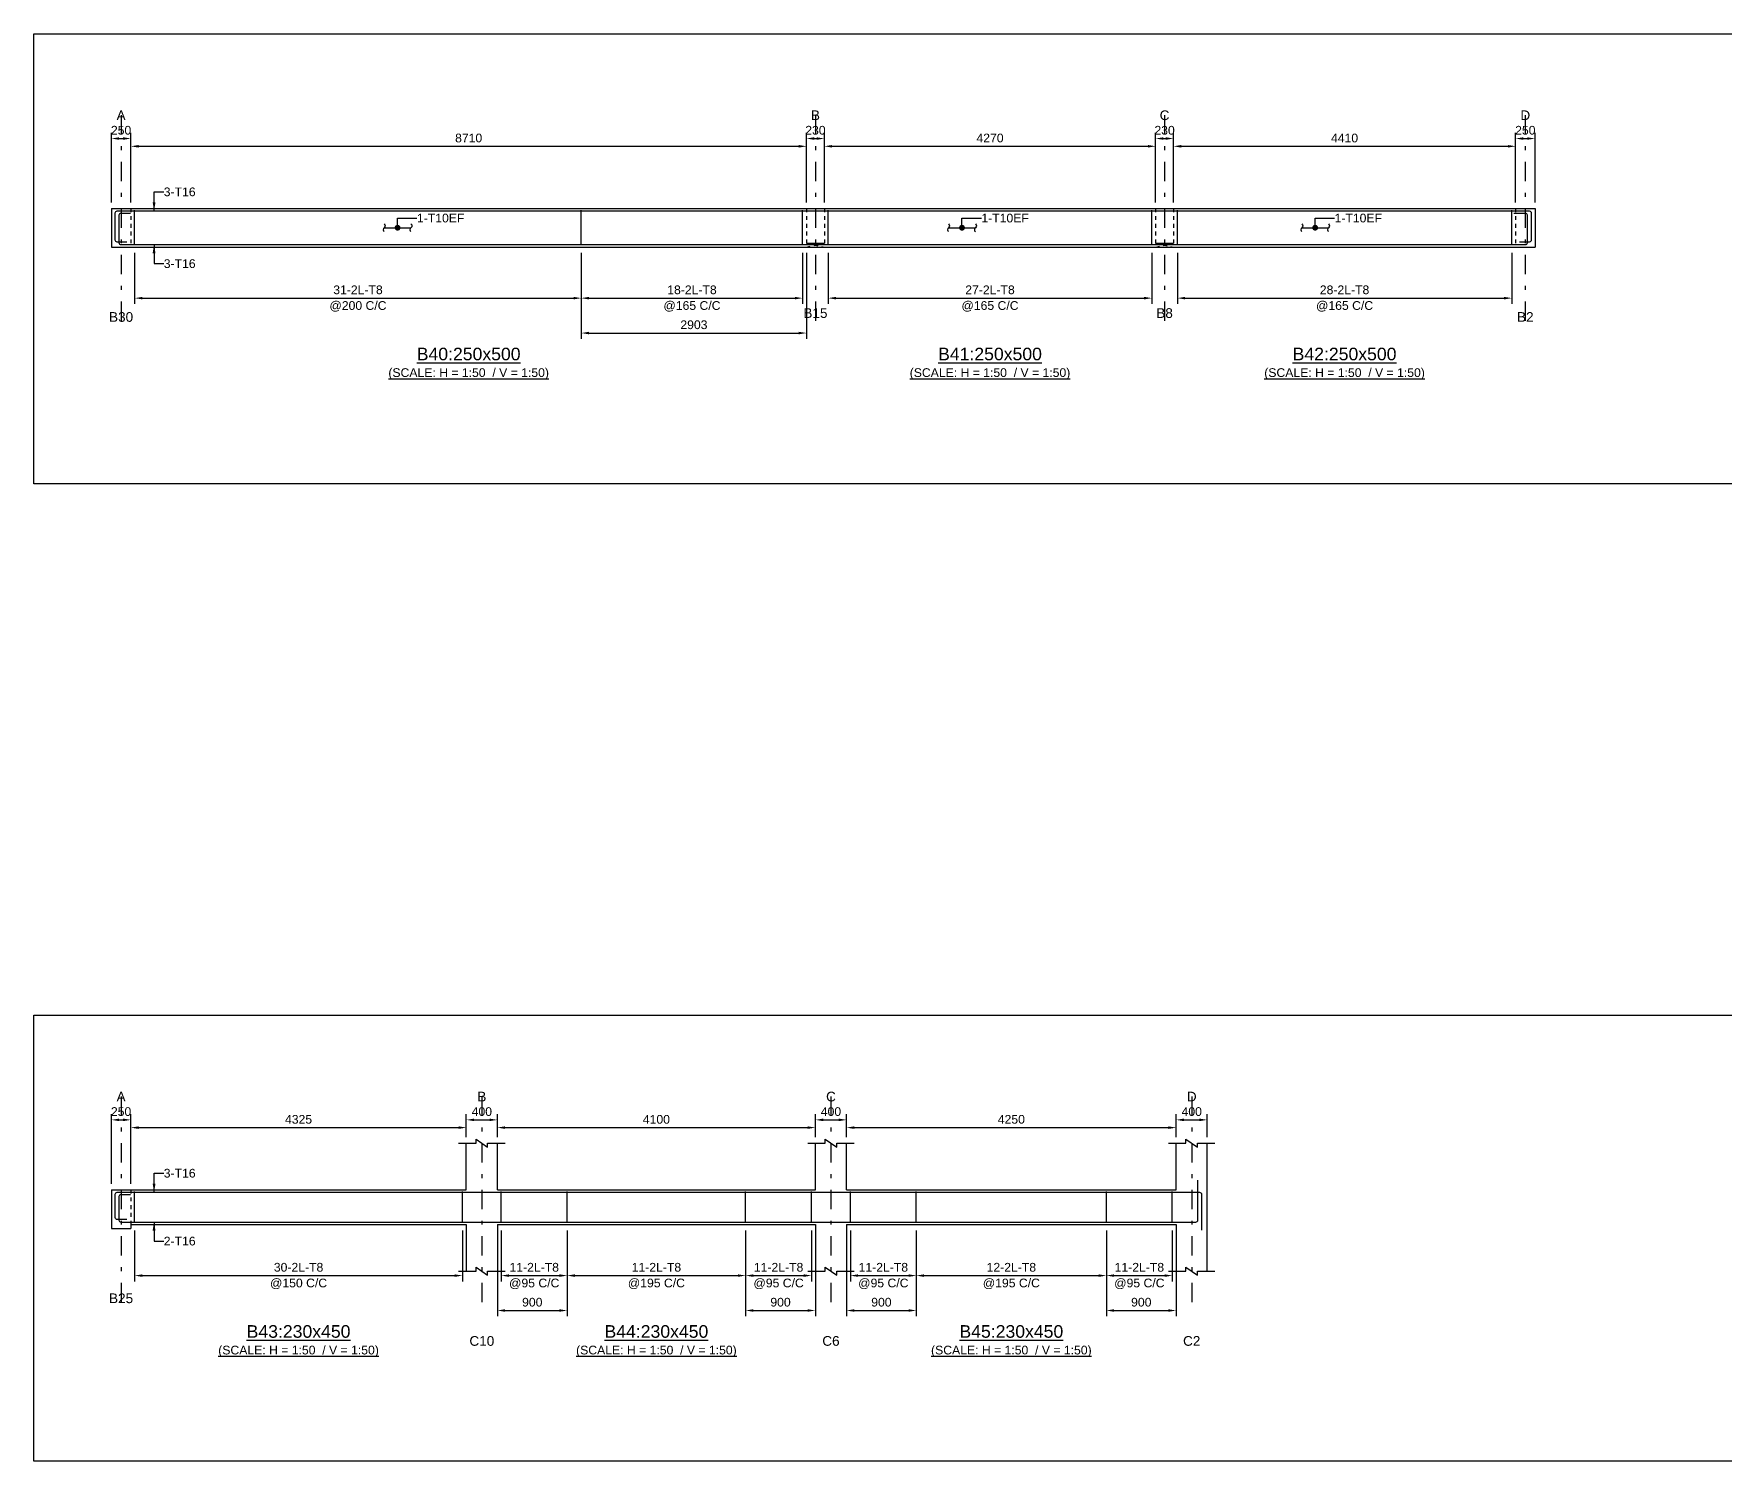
# Model space of a CAD drawing. Header units: inches. Extents: x -2000 to 143800, y -765100 to 3300.
# Drawn here: x -2000 to 41577, y -563200 to -526400 of the extents above; entities that cross this region are included whole.
import ezdxf
from ezdxf.enums import TextEntityAlignment as Align

# ---------------------------------------------------------------- set-up
doc = ezdxf.new("R2010")
doc.units = ezdxf.units.IN
doc.header["$LTSCALE"] = 1000
doc.header["$MEASUREMENT"] = 0
doc.linetypes.add('SCCenter', pattern=[1.2, 0.5, -0.3, 0.1, -0.3])
doc.linetypes.add('SCHidden', pattern=[0.2, 0.1, -0.1])
for name, color, linetype in [('Concrete Line', 2, 'Continuous'), ('Cut Line', 31, 'Continuous'), ('Dimension', 31, 'Continuous'), ('Grid', 8, 'Continuous'), ('Labels', 4, 'Continuous'), ('Labels_Support', 4, 'Continuous'), ('Link', 225, 'Continuous'), ('Reinforcement', 4, 'Continuous'), ('Schedule Border', 60, 'Continuous'), ('Text', 31, 'Continuous'), ('Text_Scale', 31, 'Continuous')]:
    doc.layers.add(name, color=color, linetype=linetype)
doc.styles.add('SC-SansSerif', font='SansSerif')
doc.styles.get("Standard").update_dxf_attribs({"font": 'txt.shx'})
doc.dimstyles.new('SCBBSDimStyl', dxfattribs={"dimtxt": 225, "dimasz": 200, "dimexe": 150, "dimexo": 150, "dimgap": 100, "dimtad": 1, "dimtoh": 1, "dimdec": 0, "dimzin": 0, "dimdsep": 46, "dimtxsty": 'SC-SansSerif', "dimcen": 0.09, "dimclrd": 8, "dimclre": 8, "dimclrt": 31, "dimadec": 0, "dimazin": 0, "dimtfac": 1, "dimtdec": 0, "dimtix": 1, "dimtofl": 0, "dimtmove": 0, "dimatfit": 3, "dimfxl": 1, "dimtolj": 1, "dimtzin": 0, "dimarcsym": 0})
doc.dimstyles.get("Standard").update_dxf_attribs({"dimtxt": 0.18, "dimasz": 225, "dimexe": 0.18, "dimexo": 0.0625, "dimgap": 0.09, "dimtad": 0, "dimtih": 1, "dimtoh": 1, "dimdec": 4, "dimzin": 0, "dimdsep": 46, "dimtxsty": 'Standard', "dimcen": 0.09, "dimadec": 0, "dimazin": 0, "dimtfac": 1, "dimtdec": 4, "dimtofl": 0, "dimtmove": 0, "dimatfit": 3, "dimfxl": 1, "dimtolj": 1, "dimtzin": 0, "dimarcsym": 0})

# ---------------------------------------------------------------- blocks, each defined once
blk = doc.blocks.new('*D366')
at = {"color": 8, "linetype": 'ByBlock', "lineweight": -2}
for p, q in [((600, -532050), (600, -533365)), ((12113, -532050), (12113, -533365)), ((800, -533215), (11913, -533215))]:
    blk.add_line(p, q, dxfattribs=at)
at = {"color": 8}
for points in [[(600, -533215), (800, -533182), (800, -533248)], [(12113, -533215), (11913, -533248), (11913, -533182)]]:
    blk.add_solid(points, dxfattribs=at)
at = {"layer": 'DEFPOINTS', "color": 31}
for p in [(600, -531900), (12113, -531900), (600, -533215)]:
    blk.add_point(p, dxfattribs=at)
at = {"color": 31, "char_height": 225, "attachment_point": 5, "style": 'SC-SansSerif'}
for s, insert in [('\\A1;31-2L-T8', (6357, -533002)), ('\\A1;@200 C/C', (6357, -533428))]:
    blk.add_mtext(s, dxfattribs=dict(at, insert=insert))
blk = doc.blocks.new('*D367')
at = {"color": 8, "linetype": 'ByBlock', "lineweight": -2}
for p, q in [((12113, -532050), (12113, -533365)), ((17820, -532050), (17820, -533365)), ((12313, -533215), (17620, -533215))]:
    blk.add_line(p, q, dxfattribs=at)
at = {"color": 8}
for points in [[(12113, -533215), (12313, -533182), (12313, -533248)], [(17820, -533215), (17620, -533248), (17620, -533182)]]:
    blk.add_solid(points, dxfattribs=at)
at = {"layer": 'DEFPOINTS', "color": 31}
for p in [(12113, -531900), (17820, -531900), (12113, -533215)]:
    blk.add_point(p, dxfattribs=at)
at = {"color": 31, "char_height": 225, "attachment_point": 5, "style": 'SC-SansSerif'}
for s, insert in [('\\A1;18-2L-T8', (14967, -533002)), ('\\A1;@165 C/C', (14967, -533428))]:
    blk.add_mtext(s, dxfattribs=dict(at, insert=insert))
blk = doc.blocks.new('*D368')
at = {"color": 8, "linetype": 'ByBlock', "lineweight": -2}
for p, q in [((12113, -532050), (12113, -534265)), ((17920, -532050), (17920, -534265)), ((12313, -534115), (17720, -534115))]:
    blk.add_line(p, q, dxfattribs=at)
at = {"color": 8}
for points in [[(12113, -534115), (12313, -534082), (12313, -534148)], [(17920, -534115), (17720, -534148), (17720, -534082)]]:
    blk.add_solid(points, dxfattribs=at)
at = {"layer": 'DEFPOINTS', "color": 31}
for p in [(12113, -531900), (17920, -531900), (12113, -534115)]:
    blk.add_point(p, dxfattribs=at)
at = {"color": 31, "insert": (15017, -533902), "char_height": 225, "attachment_point": 5, "style": 'SC-SansSerif'}
blk.add_mtext('\\A1;2903', dxfattribs=at)
blk = doc.blocks.new('*D369')
at = {"color": 8, "linetype": 'ByBlock', "lineweight": -2}
for p, q in [((18480, -532050), (18480, -533365)), ((26820, -532050), (26820, -533365)), ((18680, -533215), (26620, -533215))]:
    blk.add_line(p, q, dxfattribs=at)
at = {"color": 8}
for points in [[(18480, -533215), (18680, -533182), (18680, -533248)], [(26820, -533215), (26620, -533248), (26620, -533182)]]:
    blk.add_solid(points, dxfattribs=at)
at = {"layer": 'DEFPOINTS', "color": 31}
for p in [(18480, -531900), (26820, -531900), (18480, -533215)]:
    blk.add_point(p, dxfattribs=at)
at = {"color": 31, "char_height": 225, "attachment_point": 5, "style": 'SC-SansSerif'}
for s, insert in [('\\A1;27-2L-T8', (22650, -533002)), ('\\A1;@165 C/C', (22650, -533428))]:
    blk.add_mtext(s, dxfattribs=dict(at, insert=insert))
blk = doc.blocks.new('*D370')
at = {"color": 8, "linetype": 'ByBlock', "lineweight": -2}
for p, q in [((27480, -532050), (27480, -533365)), ((36100, -532050), (36100, -533365)), ((27680, -533215), (35900, -533215))]:
    blk.add_line(p, q, dxfattribs=at)
at = {"color": 8}
for points in [[(27480, -533215), (27680, -533182), (27680, -533248)], [(36100, -533215), (35900, -533248), (35900, -533182)]]:
    blk.add_solid(points, dxfattribs=at)
at = {"layer": 'DEFPOINTS', "color": 31}
for p in [(27480, -531900), (36100, -531900), (27480, -533215)]:
    blk.add_point(p, dxfattribs=at)
at = {"color": 31, "char_height": 225, "attachment_point": 5, "style": 'SC-SansSerif'}
for s, insert in [('\\A1;28-2L-T8', (31790, -533002)), ('\\A1;@165 C/C', (31790, -533428))]:
    blk.add_mtext(s, dxfattribs=dict(at, insert=insert))
blk = doc.blocks.new('*D377')
at = {"color": 8, "linetype": 'ByBlock', "lineweight": -2}
for p, q in [((500, -530750), (500, -529150)), ((700, -529300), (17720, -529300)), ((17920, -530750), (17920, -529150))]:
    blk.add_line(p, q, dxfattribs=at)
at = {"color": 8}
for points in [[(500, -529300), (700, -529267), (700, -529333)], [(17920, -529300), (17720, -529333), (17720, -529267)]]:
    blk.add_solid(points, dxfattribs=at)
at = {"layer": 'DEFPOINTS', "color": 31}
for p in [(500, -529300), (500, -530900), (17920, -530900)]:
    blk.add_point(p, dxfattribs=at)
at = {"color": 31, "insert": (9210, -529088), "char_height": 225, "attachment_point": 5, "style": 'SC-SansSerif'}
blk.add_mtext('\\A1;8710', dxfattribs=at)
blk = doc.blocks.new('*D378')
at = {"color": 8, "linetype": 'ByBlock', "lineweight": -2}
for p, q in [((18380, -530750), (18380, -529150)), ((18580, -529300), (26720, -529300)), ((26920, -530750), (26920, -529150))]:
    blk.add_line(p, q, dxfattribs=at)
at = {"color": 8}
for points in [[(18380, -529300), (18580, -529267), (18580, -529333)], [(26920, -529300), (26720, -529333), (26720, -529267)]]:
    blk.add_solid(points, dxfattribs=at)
at = {"layer": 'DEFPOINTS', "color": 31}
for p in [(18380, -529300), (18380, -530900), (26920, -530900)]:
    blk.add_point(p, dxfattribs=at)
at = {"color": 31, "insert": (22650, -529088), "char_height": 225, "attachment_point": 5, "style": 'SC-SansSerif'}
blk.add_mtext('\\A1;4270', dxfattribs=at)
blk = doc.blocks.new('*D379')
at = {"color": 8, "linetype": 'ByBlock', "lineweight": -2}
for p, q in [((27380, -530750), (27380, -529150)), ((27580, -529300), (36000, -529300)), ((36200, -530750), (36200, -529150))]:
    blk.add_line(p, q, dxfattribs=at)
at = {"color": 8}
for points in [[(27380, -529300), (27580, -529267), (27580, -529333)], [(36200, -529300), (36000, -529333), (36000, -529267)]]:
    blk.add_solid(points, dxfattribs=at)
at = {"layer": 'DEFPOINTS', "color": 31}
for p in [(27380, -529300), (27380, -530900), (36200, -530900)]:
    blk.add_point(p, dxfattribs=at)
at = {"color": 31, "insert": (31790, -529088), "char_height": 225, "attachment_point": 5, "style": 'SC-SansSerif'}
blk.add_mtext('\\A1;4410', dxfattribs=at)
blk = doc.blocks.new('*D380')
at = {"color": 8, "linetype": 'ByBlock', "lineweight": -2}
for p, q in [((0, -530750), (0, -528950)), ((500, -530750), (500, -528950)), ((200, -529100), (300, -529100))]:
    blk.add_line(p, q, dxfattribs=at)
at = {"color": 8}
for points in [[(0, -529100), (200, -529067), (200, -529133)], [(500, -529100), (300, -529133), (300, -529067)]]:
    blk.add_solid(points, dxfattribs=at)
at = {"layer": 'DEFPOINTS', "color": 31}
for p in [(0, -529100), (0, -530900), (500, -530900)]:
    blk.add_point(p, dxfattribs=at)
at = {"color": 31, "insert": (250, -528888), "char_height": 225, "attachment_point": 5, "style": 'SC-SansSerif'}
blk.add_mtext('\\A1;250', dxfattribs=at)
blk = doc.blocks.new('*D381')
at = {"color": 8, "linetype": 'ByBlock', "lineweight": -2}
for p, q in [((17920, -530750), (17920, -528950)), ((18380, -530750), (18380, -528950)), ((18120, -529100), (18180, -529100))]:
    blk.add_line(p, q, dxfattribs=at)
at = {"color": 8}
for points in [[(17920, -529100), (18120, -529067), (18120, -529133)], [(18380, -529100), (18180, -529133), (18180, -529067)]]:
    blk.add_solid(points, dxfattribs=at)
at = {"layer": 'DEFPOINTS', "color": 31}
for p in [(17920, -529100), (17920, -530900), (18380, -530900)]:
    blk.add_point(p, dxfattribs=at)
at = {"color": 31, "insert": (18150, -528888), "char_height": 225, "attachment_point": 5, "style": 'SC-SansSerif'}
blk.add_mtext('\\A1;230', dxfattribs=at)
blk = doc.blocks.new('*D382')
at = {"color": 8, "linetype": 'ByBlock', "lineweight": -2}
for p, q in [((26920, -530750), (26920, -528950)), ((27380, -530750), (27380, -528950)), ((27120, -529100), (27180, -529100))]:
    blk.add_line(p, q, dxfattribs=at)
at = {"color": 8}
for points in [[(26920, -529100), (27120, -529067), (27120, -529133)], [(27380, -529100), (27180, -529133), (27180, -529067)]]:
    blk.add_solid(points, dxfattribs=at)
at = {"layer": 'DEFPOINTS', "color": 31}
for p in [(26920, -529100), (26920, -530900), (27380, -530900)]:
    blk.add_point(p, dxfattribs=at)
at = {"color": 31, "insert": (27150, -528888), "char_height": 225, "attachment_point": 5, "style": 'SC-SansSerif'}
blk.add_mtext('\\A1;230', dxfattribs=at)
blk = doc.blocks.new('*D383')
at = {"color": 8, "linetype": 'ByBlock', "lineweight": -2}
for p, q in [((36200, -530750), (36200, -528950)), ((36700, -530750), (36700, -528950)), ((36400, -529100), (36500, -529100))]:
    blk.add_line(p, q, dxfattribs=at)
at = {"color": 8}
for points in [[(36200, -529100), (36400, -529067), (36400, -529133)], [(36700, -529100), (36500, -529133), (36500, -529067)]]:
    blk.add_solid(points, dxfattribs=at)
at = {"layer": 'DEFPOINTS', "color": 31}
for p in [(36200, -529100), (36200, -530900), (36700, -530900)]:
    blk.add_point(p, dxfattribs=at)
at = {"color": 31, "insert": (36450, -528888), "char_height": 225, "attachment_point": 5, "style": 'SC-SansSerif'}
blk.add_mtext('\\A1;250', dxfattribs=at)
blk = doc.blocks.new('*D384')
at = {"color": 8, "linetype": 'ByBlock', "lineweight": -2}
for p, q in [((600, -557250), (600, -558565)), ((9050, -557250), (9050, -558565)), ((800, -558415), (8850, -558415))]:
    blk.add_line(p, q, dxfattribs=at)
at = {"color": 8}
for points in [[(600, -558415), (800, -558382), (800, -558448)], [(9050, -558415), (8850, -558448), (8850, -558382)]]:
    blk.add_solid(points, dxfattribs=at)
at = {"layer": 'DEFPOINTS', "color": 31}
for p in [(600, -557100), (9050, -557100), (600, -558415)]:
    blk.add_point(p, dxfattribs=at)
at = {"color": 31, "char_height": 225, "attachment_point": 5, "style": 'SC-SansSerif'}
for s, insert in [('\\A1;30-2L-T8', (4825, -558202)), ('\\A1;@150 C/C', (4825, -558628))]:
    blk.add_mtext(s, dxfattribs=dict(at, insert=insert))
blk = doc.blocks.new('*D385')
at = {"color": 8, "linetype": 'ByBlock', "lineweight": -2}
for p, q in [((10050, -557250), (10050, -558565)), ((11750, -557250), (11750, -558565)), ((10250, -558415), (11550, -558415))]:
    blk.add_line(p, q, dxfattribs=at)
at = {"color": 8}
for points in [[(10050, -558415), (10250, -558382), (10250, -558448)], [(11750, -558415), (11550, -558448), (11550, -558382)]]:
    blk.add_solid(points, dxfattribs=at)
at = {"layer": 'DEFPOINTS', "color": 31}
for p in [(10050, -557100), (11750, -557100), (10050, -558415)]:
    blk.add_point(p, dxfattribs=at)
at = {"color": 31, "char_height": 225, "attachment_point": 5, "style": 'SC-SansSerif'}
for s, insert in [('\\A1;11-2L-T8', (10900, -558202)), ('\\A1;@95 C/C', (10900, -558628))]:
    blk.add_mtext(s, dxfattribs=dict(at, insert=insert))
blk = doc.blocks.new('*D386')
at = {"color": 8, "linetype": 'ByBlock', "lineweight": -2}
for p, q in [((9950, -557250), (9950, -559465)), ((11750, -557250), (11750, -559465)), ((10150, -559315), (11550, -559315))]:
    blk.add_line(p, q, dxfattribs=at)
at = {"color": 8}
for points in [[(9950, -559315), (10150, -559282), (10150, -559348)], [(11750, -559315), (11550, -559348), (11550, -559282)]]:
    blk.add_solid(points, dxfattribs=at)
at = {"layer": 'DEFPOINTS', "color": 31}
for p in [(9950, -557100), (11750, -557100), (9950, -559315)]:
    blk.add_point(p, dxfattribs=at)
at = {"color": 31, "insert": (10850, -559102), "char_height": 225, "attachment_point": 5, "style": 'SC-SansSerif'}
blk.add_mtext('\\A1;900', dxfattribs=at)
blk = doc.blocks.new('*D387')
at = {"color": 8, "linetype": 'ByBlock', "lineweight": -2}
for p, q in [((11750, -557250), (11750, -558565)), ((16350, -557250), (16350, -558565)), ((11950, -558415), (16150, -558415))]:
    blk.add_line(p, q, dxfattribs=at)
at = {"color": 8}
for points in [[(11750, -558415), (11950, -558382), (11950, -558448)], [(16350, -558415), (16150, -558448), (16150, -558382)]]:
    blk.add_solid(points, dxfattribs=at)
at = {"layer": 'DEFPOINTS', "color": 31}
for p in [(11750, -557100), (16350, -557100), (11750, -558415)]:
    blk.add_point(p, dxfattribs=at)
at = {"color": 31, "char_height": 225, "attachment_point": 5, "style": 'SC-SansSerif'}
for s, insert in [('\\A1;11-2L-T8', (14050, -558202)), ('\\A1;@195 C/C', (14050, -558628))]:
    blk.add_mtext(s, dxfattribs=dict(at, insert=insert))
blk = doc.blocks.new('*D388')
at = {"color": 8, "linetype": 'ByBlock', "lineweight": -2}
for p, q in [((16350, -557250), (16350, -558565)), ((18050, -557250), (18050, -558565)), ((16550, -558415), (17850, -558415))]:
    blk.add_line(p, q, dxfattribs=at)
at = {"color": 8}
for points in [[(16350, -558415), (16550, -558382), (16550, -558448)], [(18050, -558415), (17850, -558448), (17850, -558382)]]:
    blk.add_solid(points, dxfattribs=at)
at = {"layer": 'DEFPOINTS', "color": 31}
for p in [(16350, -557100), (18050, -557100), (16350, -558415)]:
    blk.add_point(p, dxfattribs=at)
at = {"color": 31, "char_height": 225, "attachment_point": 5, "style": 'SC-SansSerif'}
for s, insert in [('\\A1;11-2L-T8', (17200, -558202)), ('\\A1;@95 C/C', (17200, -558628))]:
    blk.add_mtext(s, dxfattribs=dict(at, insert=insert))
blk = doc.blocks.new('*D389')
at = {"color": 8, "linetype": 'ByBlock', "lineweight": -2}
for p, q in [((16350, -557250), (16350, -559465)), ((18150, -557250), (18150, -559465)), ((16550, -559315), (17950, -559315))]:
    blk.add_line(p, q, dxfattribs=at)
at = {"color": 8}
for points in [[(16350, -559315), (16550, -559282), (16550, -559348)], [(18150, -559315), (17950, -559348), (17950, -559282)]]:
    blk.add_solid(points, dxfattribs=at)
at = {"layer": 'DEFPOINTS', "color": 31}
for p in [(16350, -557100), (18150, -557100), (16350, -559315)]:
    blk.add_point(p, dxfattribs=at)
at = {"color": 31, "insert": (17250, -559102), "char_height": 225, "attachment_point": 5, "style": 'SC-SansSerif'}
blk.add_mtext('\\A1;900', dxfattribs=at)
blk = doc.blocks.new('*D390')
at = {"color": 8, "linetype": 'ByBlock', "lineweight": -2}
for p, q in [((19050, -557250), (19050, -558565)), ((20750, -557250), (20750, -558565)), ((19250, -558415), (20550, -558415))]:
    blk.add_line(p, q, dxfattribs=at)
at = {"color": 8}
for points in [[(19050, -558415), (19250, -558382), (19250, -558448)], [(20750, -558415), (20550, -558448), (20550, -558382)]]:
    blk.add_solid(points, dxfattribs=at)
at = {"layer": 'DEFPOINTS', "color": 31}
for p in [(19050, -557100), (20750, -557100), (19050, -558415)]:
    blk.add_point(p, dxfattribs=at)
at = {"color": 31, "char_height": 225, "attachment_point": 5, "style": 'SC-SansSerif'}
for s, insert in [('\\A1;11-2L-T8', (19900, -558202)), ('\\A1;@95 C/C', (19900, -558628))]:
    blk.add_mtext(s, dxfattribs=dict(at, insert=insert))
blk = doc.blocks.new('*D391')
at = {"color": 8, "linetype": 'ByBlock', "lineweight": -2}
for p, q in [((18950, -557250), (18950, -559465)), ((20750, -557250), (20750, -559465)), ((19150, -559315), (20550, -559315))]:
    blk.add_line(p, q, dxfattribs=at)
at = {"color": 8}
for points in [[(18950, -559315), (19150, -559282), (19150, -559348)], [(20750, -559315), (20550, -559348), (20550, -559282)]]:
    blk.add_solid(points, dxfattribs=at)
at = {"layer": 'DEFPOINTS', "color": 31}
for p in [(18950, -557100), (20750, -557100), (18950, -559315)]:
    blk.add_point(p, dxfattribs=at)
at = {"color": 31, "insert": (19850, -559102), "char_height": 225, "attachment_point": 5, "style": 'SC-SansSerif'}
blk.add_mtext('\\A1;900', dxfattribs=at)
blk = doc.blocks.new('*D392')
at = {"color": 8, "linetype": 'ByBlock', "lineweight": -2}
for p, q in [((20750, -557250), (20750, -558565)), ((25650, -557250), (25650, -558565)), ((20950, -558415), (25450, -558415))]:
    blk.add_line(p, q, dxfattribs=at)
at = {"color": 8}
for points in [[(20750, -558415), (20950, -558382), (20950, -558448)], [(25650, -558415), (25450, -558448), (25450, -558382)]]:
    blk.add_solid(points, dxfattribs=at)
at = {"layer": 'DEFPOINTS', "color": 31}
for p in [(20750, -557100), (25650, -557100), (20750, -558415)]:
    blk.add_point(p, dxfattribs=at)
at = {"color": 31, "char_height": 225, "attachment_point": 5, "style": 'SC-SansSerif'}
for s, insert in [('\\A1;12-2L-T8', (23200, -558202)), ('\\A1;@195 C/C', (23200, -558628))]:
    blk.add_mtext(s, dxfattribs=dict(at, insert=insert))
blk = doc.blocks.new('*D393')
at = {"color": 8, "linetype": 'ByBlock', "lineweight": -2}
for p, q in [((25650, -557250), (25650, -558565)), ((27350, -557250), (27350, -558565)), ((25850, -558415), (27150, -558415))]:
    blk.add_line(p, q, dxfattribs=at)
at = {"color": 8}
for points in [[(25650, -558415), (25850, -558382), (25850, -558448)], [(27350, -558415), (27150, -558448), (27150, -558382)]]:
    blk.add_solid(points, dxfattribs=at)
at = {"layer": 'DEFPOINTS', "color": 31}
for p in [(25650, -557100), (27350, -557100), (25650, -558415)]:
    blk.add_point(p, dxfattribs=at)
at = {"color": 31, "char_height": 225, "attachment_point": 5, "style": 'SC-SansSerif'}
for s, insert in [('\\A1;11-2L-T8', (26500, -558202)), ('\\A1;@95 C/C', (26500, -558628))]:
    blk.add_mtext(s, dxfattribs=dict(at, insert=insert))
blk = doc.blocks.new('*D394')
at = {"color": 8, "linetype": 'ByBlock', "lineweight": -2}
for p, q in [((25650, -557250), (25650, -559465)), ((27450, -557250), (27450, -559465)), ((25850, -559315), (27250, -559315))]:
    blk.add_line(p, q, dxfattribs=at)
at = {"color": 8}
for points in [[(25650, -559315), (25850, -559282), (25850, -559348)], [(27450, -559315), (27250, -559348), (27250, -559282)]]:
    blk.add_solid(points, dxfattribs=at)
at = {"layer": 'DEFPOINTS', "color": 31}
for p in [(25650, -557100), (27450, -557100), (25650, -559315)]:
    blk.add_point(p, dxfattribs=at)
at = {"color": 31, "insert": (26550, -559102), "char_height": 225, "attachment_point": 5, "style": 'SC-SansSerif'}
blk.add_mtext('\\A1;900', dxfattribs=at)
blk = doc.blocks.new('*D401')
at = {"color": 8, "linetype": 'ByBlock', "lineweight": -2}
for p, q in [((500, -556050), (500, -554450)), ((700, -554600), (8950, -554600)), ((9150, -554850), (9150, -554450))]:
    blk.add_line(p, q, dxfattribs=at)
at = {"color": 8}
for points in [[(500, -554600), (700, -554567), (700, -554633)], [(9150, -554600), (8950, -554633), (8950, -554567)]]:
    blk.add_solid(points, dxfattribs=at)
at = {"layer": 'DEFPOINTS', "color": 31}
for p in [(500, -554600), (9150, -555000), (500, -556200)]:
    blk.add_point(p, dxfattribs=at)
at = {"color": 31, "insert": (4825, -554388), "char_height": 225, "attachment_point": 5, "style": 'SC-SansSerif'}
blk.add_mtext('\\A1;4325', dxfattribs=at)
blk = doc.blocks.new('*D402')
at = {"color": 8, "linetype": 'ByBlock', "lineweight": -2}
for p, q in [((9950, -554850), (9950, -554450)), ((10150, -554600), (17950, -554600)), ((18150, -554850), (18150, -554450))]:
    blk.add_line(p, q, dxfattribs=at)
at = {"color": 8}
for points in [[(9950, -554600), (10150, -554567), (10150, -554633)], [(18150, -554600), (17950, -554633), (17950, -554567)]]:
    blk.add_solid(points, dxfattribs=at)
at = {"layer": 'DEFPOINTS', "color": 31}
for p in [(9950, -554600), (9950, -555000), (18150, -555000)]:
    blk.add_point(p, dxfattribs=at)
at = {"color": 31, "insert": (14050, -554388), "char_height": 225, "attachment_point": 5, "style": 'SC-SansSerif'}
blk.add_mtext('\\A1;4100', dxfattribs=at)
blk = doc.blocks.new('*D403')
at = {"color": 8, "linetype": 'ByBlock', "lineweight": -2}
for p, q in [((18950, -554850), (18950, -554450)), ((19150, -554600), (27250, -554600)), ((27450, -554850), (27450, -554450))]:
    blk.add_line(p, q, dxfattribs=at)
at = {"color": 8}
for points in [[(18950, -554600), (19150, -554567), (19150, -554633)], [(27450, -554600), (27250, -554633), (27250, -554567)]]:
    blk.add_solid(points, dxfattribs=at)
at = {"layer": 'DEFPOINTS', "color": 31}
for p in [(18950, -554600), (18950, -555000), (27450, -555000)]:
    blk.add_point(p, dxfattribs=at)
at = {"color": 31, "insert": (23200, -554388), "char_height": 225, "attachment_point": 5, "style": 'SC-SansSerif'}
blk.add_mtext('\\A1;4250', dxfattribs=at)
blk = doc.blocks.new('*D404')
at = {"color": 8, "linetype": 'ByBlock', "lineweight": -2}
for p, q in [((0, -556050), (0, -554250)), ((500, -554850), (500, -554250)), ((200, -554400), (300, -554400))]:
    blk.add_line(p, q, dxfattribs=at)
at = {"color": 8}
for points in [[(0, -554400), (200, -554367), (200, -554433)], [(500, -554400), (300, -554433), (300, -554367)]]:
    blk.add_solid(points, dxfattribs=at)
at = {"layer": 'DEFPOINTS', "color": 31}
for p in [(0, -554400), (500, -555000), (0, -556200)]:
    blk.add_point(p, dxfattribs=at)
at = {"color": 31, "insert": (250, -554188), "char_height": 225, "attachment_point": 5, "style": 'SC-SansSerif'}
blk.add_mtext('\\A1;250', dxfattribs=at)
blk = doc.blocks.new('*D405')
at = {"color": 8, "linetype": 'ByBlock', "lineweight": -2}
for p, q in [((9150, -554850), (9150, -554250)), ((9950, -554850), (9950, -554250)), ((9350, -554400), (9750, -554400))]:
    blk.add_line(p, q, dxfattribs=at)
at = {"color": 8}
for points in [[(9150, -554400), (9350, -554367), (9350, -554433)], [(9950, -554400), (9750, -554433), (9750, -554367)]]:
    blk.add_solid(points, dxfattribs=at)
at = {"layer": 'DEFPOINTS', "color": 31}
for p in [(9150, -554400), (9150, -555000), (9950, -555000)]:
    blk.add_point(p, dxfattribs=at)
at = {"color": 31, "insert": (9550, -554188), "char_height": 225, "attachment_point": 5, "style": 'SC-SansSerif'}
blk.add_mtext('\\A1;400', dxfattribs=at)
blk = doc.blocks.new('*D406')
at = {"color": 8, "linetype": 'ByBlock', "lineweight": -2}
for p, q in [((18150, -554850), (18150, -554250)), ((18950, -554850), (18950, -554250)), ((18350, -554400), (18750, -554400))]:
    blk.add_line(p, q, dxfattribs=at)
at = {"color": 8}
for points in [[(18150, -554400), (18350, -554367), (18350, -554433)], [(18950, -554400), (18750, -554433), (18750, -554367)]]:
    blk.add_solid(points, dxfattribs=at)
at = {"layer": 'DEFPOINTS', "color": 31}
for p in [(18150, -554400), (18150, -555000), (18950, -555000)]:
    blk.add_point(p, dxfattribs=at)
at = {"color": 31, "insert": (18550, -554188), "char_height": 225, "attachment_point": 5, "style": 'SC-SansSerif'}
blk.add_mtext('\\A1;400', dxfattribs=at)
blk = doc.blocks.new('*D407')
at = {"color": 8, "linetype": 'ByBlock', "lineweight": -2}
for p, q in [((27450, -554850), (27450, -554250)), ((28250, -554850), (28250, -554250)), ((27650, -554400), (28050, -554400))]:
    blk.add_line(p, q, dxfattribs=at)
at = {"color": 8}
for points in [[(27450, -554400), (27650, -554367), (27650, -554433)], [(28250, -554400), (28050, -554433), (28050, -554367)]]:
    blk.add_solid(points, dxfattribs=at)
at = {"layer": 'DEFPOINTS', "color": 31}
for p in [(27450, -554400), (27450, -555000), (28250, -555000)]:
    blk.add_point(p, dxfattribs=at)
at = {"color": 31, "insert": (27850, -554188), "char_height": 225, "attachment_point": 5, "style": 'SC-SansSerif'}
blk.add_mtext('\\A1;400', dxfattribs=at)

msp = doc.modelspace()

# ---------------------------------------------------------------- linework, layer by layer
for points in [[(7377.5, -531400), (7377.5, -531150), (7877.5, -531150)], [(21927.5, -531400), (21927.5, -531150), (22427.5, -531150)], [(31032.5, -531400), (31032.5, -531150), (31532.5, -531150)]]:
    msp.add_lwpolyline(points)
at = {"layer": 'Concrete Line'}
for p, q in [((9150, -556200), (9150, -555000)), ((9950, -556200), (9950, -555000)), ((18150, -556200), (18150, -555000)), ((18950, -556200), (18950, -555000)), ((27450, -556200), (27450, -555000)), ((28250, -558300), (28250, -555000)), ((9150, -557100), (9150, -558300)), ((9950, -557100), (9950, -558300)), ((18150, -557100), (18150, -558300)), ((18950, -557100), (18950, -558300)), ((27450, -557100), (27450, -558300))]:
    msp.add_line(p, q, dxfattribs=at)
for points in [[(0, -530900), (500, -530900)], [(0, -530900), (0, -531900)], [(500, -530900), (17920, -530900)], [(17920, -530900), (18380, -530900)], [(18380, -530900), (26920, -530900)], [(26920, -530900), (27380, -530900)], [(27380, -530900), (36200, -530900)], [(36200, -530900), (36700, -530900)], [(36700, -530900), (36700, -531900)], [(0, -531900), (500, -531900)], [(500, -531900), (17920, -531900)], [(17920, -531800), (18380, -531800)], [(17920, -531900), (18380, -531900)], [(18380, -531900), (26920, -531900)], [(26920, -531800), (27380, -531800)], [(26920, -531900), (27380, -531900)], [(27380, -531900), (36200, -531900)], [(36200, -531900), (36700, -531900)], [(0, -556200), (500, -556200)], [(0, -556200), (0, -557200)], [(500, -556200), (9150, -556200)], [(9950, -556200), (18150, -556200)], [(18950, -556200), (27450, -556200)], [(0, -557200), (500, -557200)], [(500, -557100), (500, -557200)], [(500, -557100), (9150, -557100)], [(9950, -557100), (18150, -557100)], [(18950, -557100), (27450, -557100)]]:
    msp.add_lwpolyline(points, dxfattribs=at)
at = {"layer": 'Concrete Line', "color": 8, "linetype": 'SCHidden'}
for points in [[(500, -530900), (500, -531900)], [(17920, -530900), (17920, -531900)], [(18380, -530900), (18380, -531900)], [(26920, -530900), (26920, -531900)], [(27380, -530900), (27380, -531900)], [(36200, -530900), (36200, -531900)], [(500, -556200), (500, -557100)]]:
    msp.add_lwpolyline(points, dxfattribs=at)
at = {"layer": 'Concrete Line', "linetype": 'SCHidden'}
for points in [[(17920, -531800), (18380, -531900)], [(17920, -531900), (18380, -531800)], [(26920, -531800), (27380, -531900)], [(26920, -531900), (27380, -531800)]]:
    msp.add_lwpolyline(points, dxfattribs=at)
at = {"layer": 'Cut Line'}
for points in [[(8950, -555000), (9400, -555000), (9400, -554900), (9700, -555100), (9700, -555000), (10150, -555000)], [(17950, -555000), (18400, -555000), (18400, -554900), (18700, -555100), (18700, -555000), (19150, -555000)], [(27250, -555000), (27700, -555000), (27700, -554900), (28000, -555100), (28000, -555000), (28450, -555000)], [(8950, -558300), (9400, -558300), (9400, -558200), (9700, -558400), (9700, -558300), (10150, -558300)], [(17950, -558300), (18400, -558300), (18400, -558200), (18700, -558400), (18700, -558300), (19150, -558300)], [(27250, -558300), (27700, -558300), (27700, -558200), (28000, -558400), (28000, -558300), (28450, -558300)]]:
    msp.add_lwpolyline(points, dxfattribs=at)
at = {"layer": 'Dimension', "color": 8, "const_width": 75}
for points in [[(7340, -531400, 1), (7415, -531400, 1)], [(21890, -531400, 1), (21965, -531400, 1)], [(30995, -531400, 1), (31070, -531400, 1)]]:
    msp.add_lwpolyline(points, format="xyb", close=True, dxfattribs=at)
at = {"layer": 'Grid', "linetype": 'SCCenter'}
for p, q in [((250, -528500), (250, -533900)), ((18150, -528500), (18150, -533900)), ((27150, -528500), (27150, -533900)), ((36450, -528500), (36450, -533900)), ((250, -553800), (250, -559100)), ((9550, -553800), (9550, -559100)), ((18550, -553800), (18550, -559100)), ((27850, -553800), (27850, -559100))]:
    msp.add_line(p, q, dxfattribs=at)
at = {"layer": 'Grid'}
for centre in [(250, -528500), (18150, -528500), (27150, -528500), (36450, -528500), (250, -553800), (9550, -553800), (18550, -553800), (27850, -553800)]:
    msp.add_circle(centre, 0, dxfattribs=at)
at = {"layer": 'Link'}
for p, q in [((600, -531850), (600, -530950)), ((12113.3, -531850), (12113.3, -530950)), ((17820, -531850), (17820, -530950)), ((18480, -531850), (18480, -530950)), ((26820, -531850), (26820, -530950)), ((27480, -531850), (27480, -530950)), ((36100, -531850), (36100, -530950)), ((600, -557050), (600, -556250)), ((9050, -557050), (9050, -556250)), ((10050, -557050), (10050, -556250)), ((11750, -557050), (11750, -556250)), ((16350, -557050), (16350, -556250)), ((18050, -557050), (18050, -556250)), ((19050, -557050), (19050, -556250)), ((20750, -557050), (20750, -556250)), ((25650, -557050), (25650, -556250)), ((27350, -557050), (27350, -556250))]:
    msp.add_line(p, q, dxfattribs=at)
at = {"layer": 'Reinforcement'}
for points in [[(398, -531770), (148, -531770, -0.4142136), (98, -531720), (98, -531016, -0.4142136), (148, -530966), (36551, -530966, -0.4142135), (36601, -531016), (36601, -531720, -0.4142135), (36551, -531770), (36301, -531770)], [(494, -531030), (244, -531030, 0.4142136), (194, -531080), (194, -531784, 0.4142136), (244, -531834), (36454, -531834, 0.4142133), (36504, -531784), (36504, -531080, 0.4142133), (36454, -531030), (36154, -531030)], [(7032.5, -531300, -0.5), (7032.5, -531400, 0.5), (7032.5, -531500)], [(7722.5, -531300, -0.5), (7722.5, -531400, 0.5), (7722.5, -531500)], [(21582.5, -531300, -0.5), (21582.5, -531400, 0.5), (21582.5, -531500)], [(22272.5, -531300, -0.5), (22272.5, -531400, 0.5), (22272.5, -531500)], [(30687.5, -531300, -0.5), (30687.5, -531400, 0.5), (30687.5, -531500)], [(31377.5, -531300, -0.5), (31377.5, -531400, 0.5), (31377.5, -531500)], [(494, -556330), (244, -556330, 0.4142136), (194, -556380), (194, -556984, 0.4142136), (244, -557034), (27957, -557034, 0.4142136), (28007, -556984), (28007, -555958)], [(398, -556970), (148, -556970, -0.4142136), (98, -556920), (98, -556316, -0.4142136), (148, -556266), (28052.5, -556266, -0.4142136), (28102.5, -556316), (28102.5, -557246)]]:
    msp.add_lwpolyline(points, format="xyb", dxfattribs=at)
for points in [[(7032.5, -531400), (7722.5, -531400)], [(21582.5, -531400), (22272.5, -531400)], [(30687.5, -531400), (31377.5, -531400)]]:
    msp.add_lwpolyline(points, dxfattribs=at)
at = {"layer": 'Schedule Border'}
for points in [[(-2000, -526400), (85399, -526400), (85399, -538000), (-2000, -538000)], [(-2000, -551700), (76650.5, -551700), (76650.5, -563200), (-2000, -563200)]]:
    msp.add_lwpolyline(points, close=True, dxfattribs=at)

# ---------------------------------------------------------------- texts
at = {"layer": 'Dimension', "style": 'SC-SansSerif'}
for p in [(7877.5, -531150), (22427.5, -531150), (31532.5, -531150)]:
    msp.add_text('1-T10EF', height=225, dxfattribs=at).set_placement(p, align=Align.MIDDLE_LEFT)
at = {"layer": 'Grid', "style": 'SC-SansSerif'}
for s, p in [('A', (250, -528500)), ('B', (18150, -528500)), ('C', (27150, -528500)), ('D', (36450, -528500)), ('A', (250, -553800)), ('B', (9550, -553800)), ('C', (18550, -553800)), ('D', (27850, -553800))]:
    msp.add_text(s, height=250, dxfattribs=at).set_placement(p, align=Align.MIDDLE)
at = {"layer": 'Labels', "style": 'SC-SansSerif'}
for s, p in [('%%uB40:250x500', (9210, -534915)), ('%%uB41:250x500', (22650, -534915)), ('%%uB42:250x500', (31790, -534915)), ('%%uB43:230x450', (4825, -560115)), ('%%uB44:230x450', (14050, -560115)), ('%%uB45:230x450', (23200, -560115))]:
    msp.add_text(s, height=325, dxfattribs=at).set_placement(p, align=Align.BOTTOM_CENTER)
at = {"layer": 'Labels_Support', "style": 'SC-SansSerif'}
for s, p in [('B30', (250, -533900)), ('B15', (18150, -533800)), ('B8', (27150, -533800)), ('B2', (36450, -533900)), ('B25', (250, -559200)), ('C10', (9550, -560300)), ('C6', (18550, -560300)), ('C2', (27850, -560300))]:
    msp.add_text(s, height=250, dxfattribs=at).set_placement(p, align=Align.BOTTOM_CENTER)
at = {"layer": 'Text', "style": 'SC-SansSerif'}
for s, p in [('3-T16', (1350, -530475)), ('3-T16', (1350, -532325)), ('3-T16', (1350, -555775)), ('2-T16', (1350, -557525))]:
    msp.add_text(s, height=225, dxfattribs=at).set_placement(p, align=Align.MIDDLE_LEFT)
at = {"layer": 'Text_Scale', "style": 'SC-SansSerif'}
for p in [(9210, -535315), (22650, -535315), (31790, -535315), (4825, -560515), (14050, -560515), (23200, -560515)]:
    msp.add_text('%%u(SCALE: H = 1:50  / V = 1:50)', height=225, dxfattribs=at).set_placement(p, align=Align.BOTTOM_CENTER)

# ---------------------------------------------------------------- dimensions: what is measured, and where the dimension line sits
at = {"layer": 'Dimension'}
for base, p1, p2, text, picture, middle in [((500, -529100), (0, -530900), (500, -530900), '250', '*D380', (250, -529100)), ((17920, -529300), (500, -530900), (17920, -530900), '8710', '*D377', (9210, -529300)), ((18380, -529100), (17920, -530900), (18380, -530900), '230', '*D381', (18150, -529100)), ((26920, -529300), (18380, -530900), (26920, -530900), '4270', '*D378', (22650, -529300)), ((27380, -529100), (26920, -530900), (27380, -530900), '230', '*D382', (27150, -529100)), ((36200, -529300), (27380, -530900), (36200, -530900), '4410', '*D379', (31790, -529300)), ((36700, -529100), (36200, -530900), (36700, -530900), '250', '*D383', (36450, -529100)), ((12113.3, -533215), (600, -531900), (12113.3, -531900), '31-2L-T8\\X@200 C/C', '*D366', (6356.7, -533215)), ((17820, -533215), (12113.3, -531900), (17820, -531900), '18-2L-T8\\X@165 C/C', '*D367', (14966.7, -533215)), ((17920, -534115), (12113.3, -531900), (17920, -531900), '2903', '*D368', (15016.7, -534115)), ((26820, -533215), (18480, -531900), (26820, -531900), '27-2L-T8\\X@165 C/C', '*D369', (22650, -533215)), ((36100, -533215), (27480, -531900), (36100, -531900), '28-2L-T8\\X@165 C/C', '*D370', (31790, -533215)), ((500, -554400), (0, -556200), (500, -555000), '250', '*D404', (250, -554400)), ((9150, -554600), (500, -556200), (9150, -555000), '4325', '*D401', (4825, -554600)), ((9950, -554400), (9150, -555000), (9950, -555000), '400', '*D405', (9550, -554400)), ((18150, -554600), (9950, -555000), (18150, -555000), '4100', '*D402', (14050, -554600)), ((18950, -554400), (18150, -555000), (18950, -555000), '400', '*D406', (18550, -554400)), ((27450, -554600), (18950, -555000), (27450, -555000), '4250', '*D403', (23200, -554600)), ((28250, -554400), (27450, -555000), (28250, -555000), '400', '*D407', (27850, -554400)), ((9050, -558415), (600, -557100), (9050, -557100), '30-2L-T8\\X@150 C/C', '*D384', (4825, -558415)), ((11750, -559315), (9950, -557100), (11750, -557100), '900', '*D386', (10850, -559315)), ((11750, -558415), (10050, -557100), (11750, -557100), '11-2L-T8\\X@95 C/C', '*D385', (10900, -558415)), ((16350, -558415), (11750, -557100), (16350, -557100), '11-2L-T8\\X@195 C/C', '*D387', (14050, -558415)), ((18050, -558415), (16350, -557100), (18050, -557100), '11-2L-T8\\X@95 C/C', '*D388', (17200, -558415)), ((18150, -559315), (16350, -557100), (18150, -557100), '900', '*D389', (17250, -559315)), ((20750, -559315), (18950, -557100), (20750, -557100), '900', '*D391', (19850, -559315)), ((20750, -558415), (19050, -557100), (20750, -557100), '11-2L-T8\\X@95 C/C', '*D390', (19900, -558415)), ((25650, -558415), (20750, -557100), (25650, -557100), '12-2L-T8\\X@195 C/C', '*D392', (23200, -558415)), ((27350, -558415), (25650, -557100), (27350, -557100), '11-2L-T8\\X@95 C/C', '*D393', (26500, -558415)), ((27450, -559315), (25650, -557100), (27450, -557100), '900', '*D394', (26550, -559315))]:
    dim = msp.add_linear_dim(base=base, p1=p1, p2=p2, text=text, dimstyle='SCBBSDimStyl', dxfattribs=at)
    dim.commit()
    dim.dimension.update_dxf_attribs({"geometry": picture, "text_midpoint": middle})

# ---------------------------------------------------------------- leaders
at = {"layer": 'Dimension', "color": 8}
for points in [[(1100, -530966), (1100, -530475), (1350, -530475)], [(1100, -531834), (1100, -532325), (1350, -532325)], [(1100, -556266), (1100, -555775), (1350, -555775)], [(1100, -557034), (1100, -557525), (1350, -557525)]]:
    msp.add_leader(points, dimstyle='Standard', dxfattribs=at)

doc.saveas('drawing.dxf')
